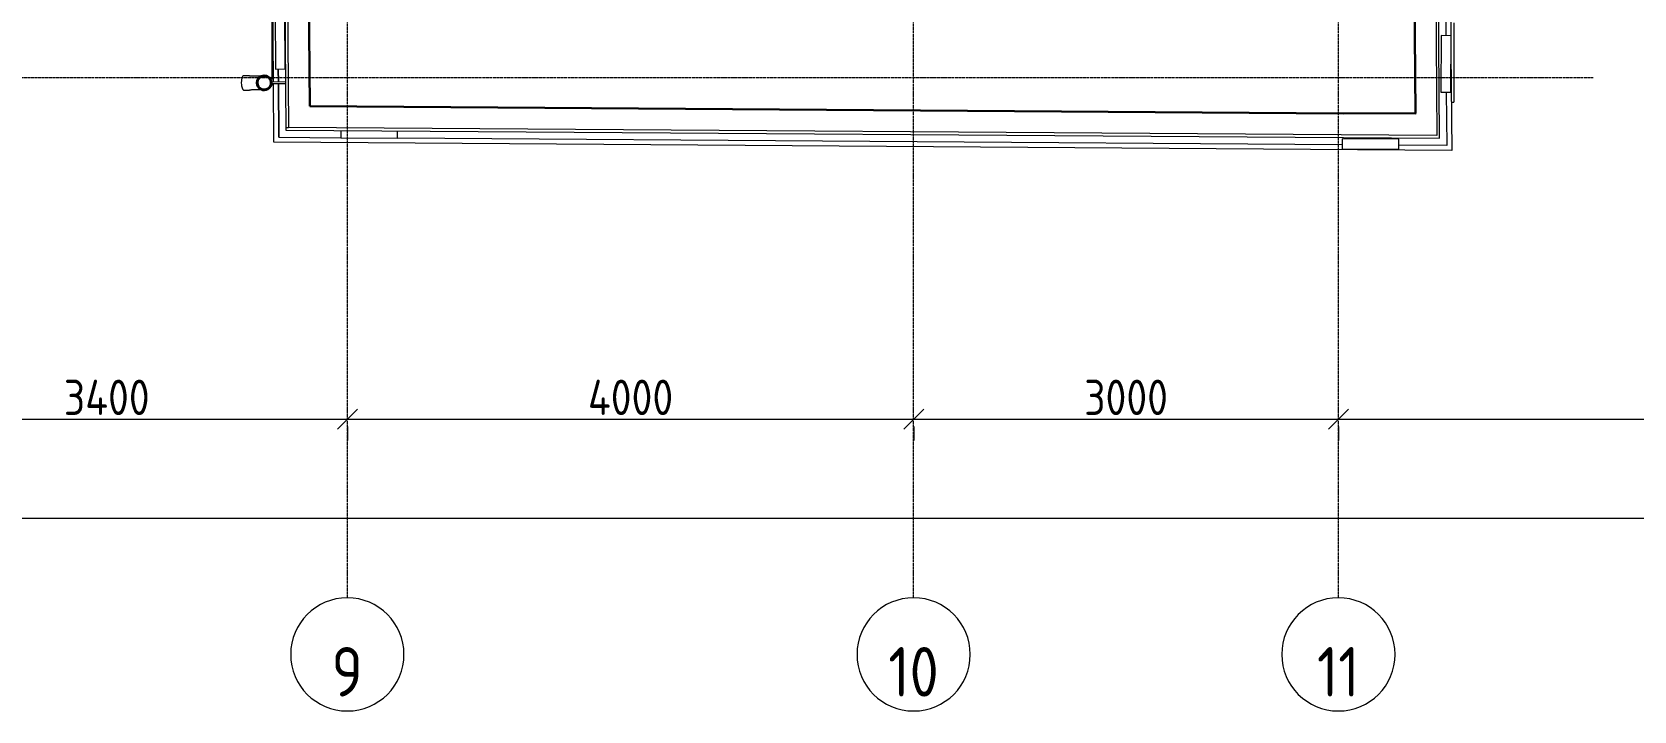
# Model space of a CAD drawing. Header units: millimetres. Extents: x -42533 to 645315, y 3457 to 82611.
# Drawn here: x 456224 to 467539, y 22163 to 26963 of the extents above; entities that cross this region are included whole.
import ezdxf

# ---------------------------------------------------------------- set-up
doc = ezdxf.new("R2010")
doc.units = ezdxf.units.MM
doc.linetypes.add('ADSK_Линия сетки', pattern=[25, 20, -2.5, 0, -2.5])
for name, color, linetype, lineweight in [('Обобщенные модели', 7, 'Continuous', 18), ('Оси', 253, 'Continuous', 9), ('Размеры', 7, 'Continuous', 9), ('Стены наружные', 7, 'Continuous', 18), ('Стены несущие', 7, 'Continuous', 30), ('Стены отделка', 7, 'Continuous', 30), ('Стены штриховка', 7, 'Continuous', 9), ('ШТРИХОВКА', 252, 'Continuous', 15)]:
    doc.layers.add(name, color=color, linetype=linetype, lineweight=lineweight)
doc.styles.add('GOST Common', font='GOST_Common.ttf', dxfattribs={"width": 0.9, "height": 350})
doc.styles.add('GOST Common_1', font='GOST_Common.ttf', dxfattribs={"width": 0.9, "height": 250})
doc.dimstyles.new('ADSK_Основной_2_5_мм', dxfattribs={"dimscale": 304.8, "dimtxt": 251.428749, "dimasz": 0.463911, "dimexe": 0.492126, "dimexo": 0.492126, "dimgap": 0.098425, "dimtad": 1, "dimrnd": 0.01, "dimdsep": 46, "dimtxsty": 'GOST Common_1', "dimblk1": 'OBLIQUE', "dimblk2": 'OBLIQUE', "dimsah": 1, "dimcen": 0.09, "dimdle": 0.492126, "dimazin": 2, "dimtfac": 1, "dimtdec": 4, "dimtix": 1, "dimtmove": 0, "dimatfit": 3, "dimfxl": 1, "dimtvp": 1, "dimtolj": 1, "dimtzin": 0, "dimlwd": 20, "dimlwe": 20, "dimarcsym": 2})

# ---------------------------------------------------------------- blocks, each defined once
blk = doc.blocks.new('_Oblique')
at = {"color": 0, "linetype": 'ByBlock', "lineweight": -2}
blk.add_line((-0.5, -0.5), (0.5, 0.5), dxfattribs=at)
blk = doc.blocks.new('*D1133')
at = {"layer": 'Defpoints', "color": 0, "transparency": 16777216}
for p in [(38957, -1991), (42357, -1991), (42357, -2091)]:
    blk.add_point(p, dxfattribs=at)
at = {"layer": 'Размеры', "color": 0, "lineweight": 20, "transparency": 16777216}
for p, q in [((38807, -2091), (42507, -2091)), ((38957, -2141), (38957, -2241)), ((42357, -2141), (42357, -2241))]:
    blk.add_line(p, q, dxfattribs=at)
at = {"layer": 'Размеры', "color": 0, "lineweight": 20, "transparency": 16777216, "xscale": 141.4, "yscale": 141.4, "zscale": 141.4, "rotation": 180}
blk.add_blockref('_Oblique', (38957, -2091), dxfattribs=at)
at = {"layer": 'Размеры', "color": 0, "lineweight": 20, "transparency": 16777216, "xscale": 141.4, "yscale": 141.4, "zscale": 141.4}
blk.add_blockref('_Oblique', (42357, -2091), dxfattribs=at)
at = {"layer": 'Размеры', "color": 0, "lineweight": 20, "transparency": 16777216, "insert": (40657, -1936), "char_height": 250, "width": 782.41, "attachment_point": 5, "style": 'GOST Common_1'}
blk.add_mtext('\\A1;3400', dxfattribs=at)
blk = doc.blocks.new('*D1134')
at = {"layer": 'Defpoints', "color": 0, "transparency": 16777216}
for p in [(42357, -1991), (46357, -1991), (46357, -2091)]:
    blk.add_point(p, dxfattribs=at)
at = {"layer": 'Размеры', "color": 0, "lineweight": 20, "transparency": 16777216}
for p, q in [((42207, -2091), (46507, -2091)), ((42357, -2141), (42357, -2241)), ((46357, -2141), (46357, -2241))]:
    blk.add_line(p, q, dxfattribs=at)
at = {"layer": 'Размеры', "color": 0, "lineweight": 20, "transparency": 16777216, "xscale": 141.4, "yscale": 141.4, "zscale": 141.4, "rotation": 180}
blk.add_blockref('_Oblique', (42357, -2091), dxfattribs=at)
at = {"layer": 'Размеры', "color": 0, "lineweight": 20, "transparency": 16777216, "xscale": 141.4, "yscale": 141.4, "zscale": 141.4}
blk.add_blockref('_Oblique', (46357, -2091), dxfattribs=at)
at = {"layer": 'Размеры', "color": 0, "lineweight": 20, "transparency": 16777216, "insert": (44357, -1936), "char_height": 250, "width": 782.41, "attachment_point": 5, "style": 'GOST Common_1'}
blk.add_mtext('\\A1;4000', dxfattribs=at)
blk = doc.blocks.new('*D1135')
at = {"layer": 'Defpoints', "color": 0, "transparency": 16777216}
for p in [(46357, -1991), (49357, -1991), (49357, -2091)]:
    blk.add_point(p, dxfattribs=at)
at = {"layer": 'Размеры', "color": 0, "lineweight": 20, "transparency": 16777216}
for p, q in [((46207, -2091), (49507, -2091)), ((46357, -2141), (46357, -2241)), ((49357, -2141), (49357, -2241))]:
    blk.add_line(p, q, dxfattribs=at)
at = {"layer": 'Размеры', "color": 0, "lineweight": 20, "transparency": 16777216, "xscale": 141.4, "yscale": 141.4, "zscale": 141.4, "rotation": 180}
blk.add_blockref('_Oblique', (46357, -2091), dxfattribs=at)
at = {"layer": 'Размеры', "color": 0, "lineweight": 20, "transparency": 16777216, "xscale": 141.4, "yscale": 141.4, "zscale": 141.4}
blk.add_blockref('_Oblique', (49357, -2091), dxfattribs=at)
at = {"layer": 'Размеры', "color": 0, "lineweight": 20, "transparency": 16777216, "insert": (47857, -1936), "char_height": 250, "width": 756.84, "attachment_point": 5, "style": 'GOST Common_1'}
blk.add_mtext('\\A1;3000', dxfattribs=at)
blk = doc.blocks.new('*D1136')
at = {"layer": 'Defpoints', "color": 0, "transparency": 16777216}
for p in [(49357, -1991), (55857, -1991), (55857, -2091)]:
    blk.add_point(p, dxfattribs=at)
at = {"layer": 'Размеры', "color": 0, "lineweight": 20, "transparency": 16777216}
for p, q in [((49207, -2091), (56007, -2091)), ((49357, -2141), (49357, -2241)), ((55857, -2141), (55857, -2241))]:
    blk.add_line(p, q, dxfattribs=at)
at = {"layer": 'Размеры', "color": 0, "lineweight": 20, "transparency": 16777216, "xscale": 141.4, "yscale": 141.4, "zscale": 141.4, "rotation": 180}
blk.add_blockref('_Oblique', (49357, -2091), dxfattribs=at)
at = {"layer": 'Размеры', "color": 0, "lineweight": 20, "transparency": 16777216, "xscale": 141.4, "yscale": 141.4, "zscale": 141.4}
blk.add_blockref('_Oblique', (55857, -2091), dxfattribs=at)
at = {"layer": 'Размеры', "color": 0, "lineweight": 20, "transparency": 16777216, "insert": (52607, -1936), "char_height": 250, "width": 756.84, "attachment_point": 5, "style": 'GOST Common_1'}
blk.add_mtext('\\A1;6500', dxfattribs=at)
blk = doc.blocks.new('*D1137')
at = {"layer": 'Defpoints', "color": 0, "transparency": 16777216}
for p in [(-5993, -2691), (55857, -2691), (55857, -2791)]:
    blk.add_point(p, dxfattribs=at)
at = {"layer": 'Размеры', "color": 0, "lineweight": 20, "transparency": 16777216}
for p, q in [((-6143, -2791), (56007, -2791)), ((-5993, -2841), (-5993, -2941)), ((55857, -2841), (55857, -2941))]:
    blk.add_line(p, q, dxfattribs=at)
at = {"layer": 'Размеры', "color": 0, "lineweight": 20, "transparency": 16777216, "xscale": 141.4, "yscale": 141.4, "zscale": 141.4, "rotation": 180}
blk.add_blockref('_Oblique', (-5993, -2791), dxfattribs=at)
at = {"layer": 'Размеры', "color": 0, "lineweight": 20, "transparency": 16777216, "xscale": 141.4, "yscale": 141.4, "zscale": 141.4}
blk.add_blockref('_Oblique', (55857, -2791), dxfattribs=at)
at = {"layer": 'Размеры', "color": 0, "lineweight": 20, "transparency": 16777216, "insert": (24932, -2636), "char_height": 250, "width": 889.8, "attachment_point": 5, "style": 'GOST Common_1'}
blk.add_mtext('\\A1;61850', dxfattribs=at)
blk = doc.blocks.new('План 4 этажа')
at = {"layer": 'Обобщенные модели', "lineweight": 9}
h = blk.add_hatch(dxfattribs=at)
h.set_pattern_fill('FP_5', color=8, angle=90.4333444, style=0, pattern_type=2)
h.set_pattern_definition([(45.00034, (591.94, 243.9), (-106.06665, 106.0654), [])])
h.paths.add_polyline_path([(41758.565, 238.704), (41780.817, 238.872), (41800.791, 248.678), (41814.909, 267.883), (41819.267, 288.138), (41814.205, 309.567), (41800.2, 326.859), (41780.079, 336.362), (41757.828, 336.194), (41737.853, 326.388), (41724.111, 308.886), (41719.324, 287.155), (41724.439, 265.499), (41739.929, 247.506), (41745.812, 244.727)])
at = {"layer": 'Обобщенные модели', "color": 8}
for p, q in [((41665.299, 336.748), (41622.797, 336.426)), ((41623.553, 236.429), (41666.056, 236.75)), ((41919.28, 293.667), (41820.275, 292.918)), ((41820.275, 282.918), (41919.356, 283.668))]:
    blk.add_line(p, q, dxfattribs=at)
at = {"layer": 'Обобщенные модели', "color": 8, "flags": 128}
for points in [[(41665.299, 336.748), (41670.967, 336.79), (41676.551, 336.833), (41682.044, 336.874), (41687.435, 336.915), (41692.717, 336.955), (41697.88, 336.994), (41702.918, 337.032), (41707.821, 337.069), (41712.582, 337.105), (41717.193, 337.14), (41721.647, 337.174), (41725.936, 337.206), (41730.055, 337.237), (41733.996, 337.267), (41737.752, 337.296), (41741.319, 337.323), (41744.69, 337.348), (41747.859, 337.372), (41750.823, 337.394), (41753.575, 337.415), (41755.927, 337.433)], [(41756.684, 237.436), (41755.413, 237.426), (41752.75, 237.406), (41749.874, 237.384), (41746.789, 237.361), (41743.501, 237.336), (41740.015, 237.31), (41736.337, 237.282), (41732.472, 237.253), (41728.427, 237.222), (41724.208, 237.19), (41719.821, 237.157), (41715.275, 237.123), (41710.575, 237.087), (41705.73, 237.051), (41700.748, 237.013), (41695.635, 236.974), (41690.402, 236.935), (41685.055, 236.894), (41679.604, 236.853), (41674.057, 236.811), (41668.423, 236.768), (41666.056, 236.75)]]:
    blk.add_lwpolyline(points, dxfattribs=at)
at = {"layer": 'Обобщенные модели', "color": 8}
for start, end in [(0.4333444, 180.4333444), (180.4333444, 0.4333444)]:
    blk.add_arc((41769.322, 287.533), 52, start, end, dxfattribs=at)
at = {"layer": 'Обобщенные модели', "color": 8, "lineweight": 40}
for start, end in [(0.4333444, 180.4333444), (180.4333444, 0.4333444)]:
    blk.add_arc((41769.322, 287.533), 50, start, end, dxfattribs=at)
at = {"layer": 'Обобщенные модели', "color": 8}
for start_param, end_param in [(3.141592654, 4.71238898), (4.71238898, 6.283185307)]:
    blk.add_ellipse((41623.175, 286.428), major_axis=(0.378, -49.999), ratio=0.309016994, start_param=start_param, end_param=end_param, dxfattribs=at)
at = {"layer": 'Оси', "color": 8, "linetype": 'ADSK_Линия сетки'}
for p, q in [((49356.505, -3353.101), (49356.505, 43685.833)), ((46356.505, -3353.101), (46356.505, 43019.489)), ((42356.505, -3353.101), (42356.505, 21427.463)), ((-10052.178, 324.489), (51155.033, 324.489))]:
    blk.add_line(p, q, dxfattribs=at)
at = {"layer": 'Оси', "color": 8, "lineweight": 20}
for centre, start, end in [((42356.505, -3753.101), 0, 180), ((46356.505, -3753.101), 0, 180), ((49356.505, -3753.101), 0, 180), ((42356.505, -3753.101), 180, 0), ((46356.505, -3753.101), 180, 0), ((49356.505, -3753.101), 180, 0)]:
    blk.add_arc(centre, 400, start, end, dxfattribs=at)
at = {"layer": 'Стены наружные', "color": 8}
for p, q in [((50061.374, 7817.596), (50115.994, 620.948)), ((41834.123, 292.8), (41822.012, 1876.837)), ((41826.51, 316.331), (41826.51, 877.034)), ((50149.14, 865.26), (50150.996, 620.703)), ((50171.498, 712.614), (50171.498, 151.91)), ((50151.93, 497.671), (50157.15, -190.079)), ((41868.418, 385.12), (41869.123, 292.94)), ((41869.284, 292.94), (41868.587, 385.122)), ((41826.51, 316.331), (41833.943, 316.331)), ((41837.37, -131.822), (41834.196, 283.247)), ((41869.194, 283.636), (41872.105, -97.065)), ((41872.234, -97.066), (41869.354, 283.638)), ((50119.03, 220.917), (50121.881, -154.831)), ((50154.554, 151.91), (50171.498, 151.91)), ((41872.105, -97.065), (42311.17, -100.139)), ((49384.147, -149.665), (42711.16, -102.94)), ((50157.15, -190.079), (41837.37, -131.822)), ((50121.881, -154.831), (49784.138, -152.466))]:
    blk.add_line(p, q, dxfattribs=at)
at = {"layer": 'Стены несущие', "color": 8}
for p, q in [((42075.38, 2132.133), (42090.605, 121.411)), ((49892.365, 1098.226), (49900.137, 74.169)), ((42090.605, 121.411), (49390.152, 70.298)), ((49390.152, 70.298), (49900.137, 74.169))]:
    blk.add_line(p, q, dxfattribs=at)
at = {"layer": 'Стены отделка', "color": 8, "lineweight": 9}
for p, q in [((42090.588, 121.411), (42075.38, 2132.133)), ((41906.661, 1962.133), (41921.86, -47.412)), ((41926.51, 1982.133), (41941.71, -27.55)), ((50071.498, -104.477), (50062.36, 1099.516)), ((41845.631, 784.971), (41848.432, 384.981)), ((41918.43, 385.471), (41915.629, 785.461)), ((50082.793, 621.18), (50079.993, 221.19)), ((50152.792, 620.69), (50082.793, 621.18)), ((50149.991, 220.7), (50152.792, 620.69)), ((41848.432, 384.981), (41918.43, 385.471)), ((49900.194, 66.727), (42090.588, 121.411)), ((50079.993, 221.19), (50149.991, 220.7)), ((49900.137, 74.169), (49900.194, 66.727)), ((41921.86, -47.412), (50071.498, -104.477)), ((50051.344, -84.335), (41941.71, -27.55)), ((42311.52, -50.14), (42311.17, -100.139)), ((42311.17, -100.139), (42711.16, -102.94)), ((42711.16, -102.94), (42711.51, -52.941)), ((49384.435, -108.635), (49383.945, -178.633)), ((49784.425, -111.436), (49384.435, -108.635)), ((49783.935, -181.434), (49784.425, -111.436)), ((49383.945, -178.633), (49783.935, -181.434))]:
    blk.add_line(p, q, dxfattribs=at)
at = {"layer": 'Стены штриховка', "color": 8}
for p, q in [((50042.361, 1099.365), (50051.344, -84.335)), ((41921.708, -27.41), (41941.71, -27.55))]:
    blk.add_line(p, q, dxfattribs=at)
at = {"layer": 'Оси', "color": 8, "char_height": 350, "attachment_point": 5, "line_spacing_factor": 1.022766, "style": 'GOST Common'}
for s, insert, width in [('\\pxqc,t0.25714,0.51429,0.77143,1.02857,1.28571,1.54286,1.8,2.05714,2.31429,2.57143,2.82857,3.08571,3.34286,3.6,3.85714,4.11429,4.37143,4.62857,4.88571,5.14286,5.4,5.65714,5.91429,6.17143,6.42857,6.68571,6.94286,7.2,7.45714,7.71429,7.97143,8.22857;{9}', (42355.674, -3876.005), 232.2), ('\\pxqc,t0.25714,0.51429,0.77143,1.02857,1.28571,1.54286,1.8,2.05714,2.31429,2.57143,2.82857,3.08571,3.34286,3.6,3.85714,4.11429,4.37143,4.62857,4.88571,5.14286,5.4,5.65714,5.91429,6.17143,6.42857,6.68571,6.94286,7.2,7.45714,7.71429,7.97143,8.22857;{10}', (46355.674, -3876.005), 387), ('\\pxqc,t0.25714,0.51429,0.77143,1.02857,1.28571,1.54286,1.8,2.05714,2.31429,2.57143,2.82857,3.08571,3.34286,3.6,3.85714,4.11429,4.37143,4.62857,4.88571,5.14286,5.4,5.65714,5.91429,6.17143,6.42857,6.68571,6.94286,7.2,7.45714,7.71429,7.97143,8.22857;{11}', (49355.674, -3876.005), 315.9)]:
    blk.add_mtext(s, dxfattribs=dict(at, insert=insert, width=width))
at = {"layer": 'Размеры', "color": 8, "lineweight": 20}
for base, p1, p2, override, picture, middle in [((42356.505, -2091.25), (38956.505, -1991.265), (42356.505, -1991.265), {"dimpost": '<>', "dimfxl": 3400}, '*D1133', (40656.505, -1936.25)), ((46356.505, -2091.25), (42356.505, -1991.265), (46356.505, -1991.265), {"dimpost": '<>', "dimfxl": 4000}, '*D1134', (44356.505, -1936.25)), ((49356.505, -2091.25), (46356.505, -1991.265), (49356.505, -1991.265), {"dimpost": '<>', "dimfxl": 3000}, '*D1135', (47856.505, -1936.25)), ((55856.505, -2091.25), (49356.505, -1991.265), (55856.505, -1991.265), {"dimpost": '<>', "dimfxl": 6500}, '*D1136', (52606.505, -1936.25)), ((55856.505, -2791.25), (-5993.495, -2691.265), (55856.505, -2691.265), {"dimpost": '<>', "dimfxl": 61850}, '*D1137', (24931.505, -2636.25))]:
    dim = blk.add_linear_dim(base=base, p1=p1, p2=p2, dimstyle='ADSK_Основной_2_5_мм', override=override, dxfattribs=at)
    dim.commit()
    dim.dimension.update_dxf_attribs({"geometry": picture, "text_midpoint": middle})

msp = doc.modelspace()

# ---------------------------------------------------------------- block references
at = {"layer": 'ШТРИХОВКА'}
msp.add_blockref('План 4 этажа', (416094.2, 26315.8), dxfattribs=at)

doc.saveas('drawing.dxf')
